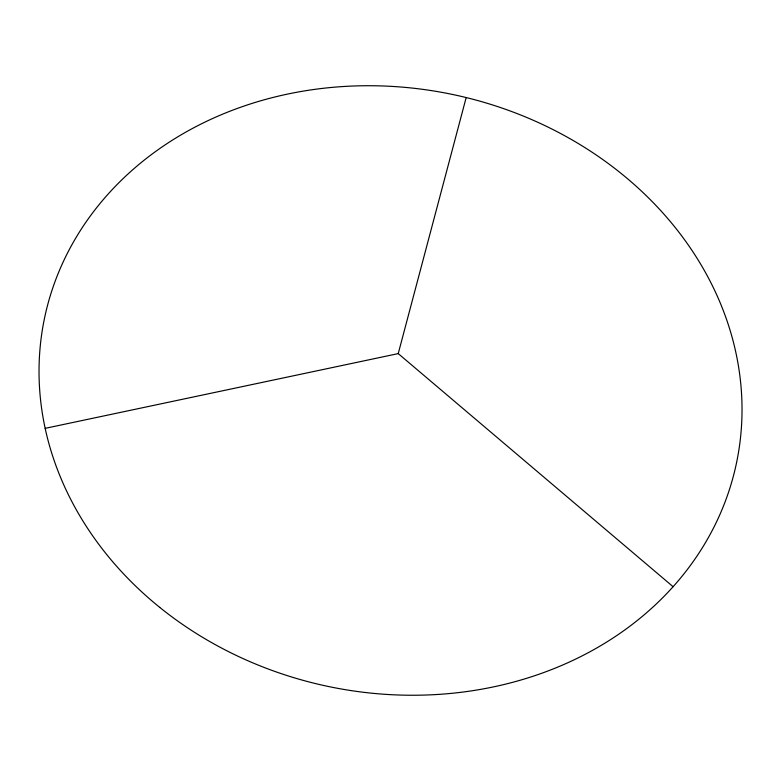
<?xml version="1.0" encoding="UTF-8"?>
<svg xmlns="http://www.w3.org/2000/svg" width="781" height="781" viewBox="0 0 781 781"><rect width="100%" height="100%" fill="white"/><g stroke="black" fill="none" stroke-linecap="round" stroke-linejoin="round"><path stroke-width="1.17" d="M45.171 428.349L398.232 353.608L466.179 97.557M398.232 353.608L673.105 586.707M159.724 607.374A353.481 302.452 11.8 0 0 735.517 467.448A353.481 302.452 11.8 0 0 276.337 96.629A353.481 302.452 11.8 0 0 159.724 607.374"/></g></svg>
